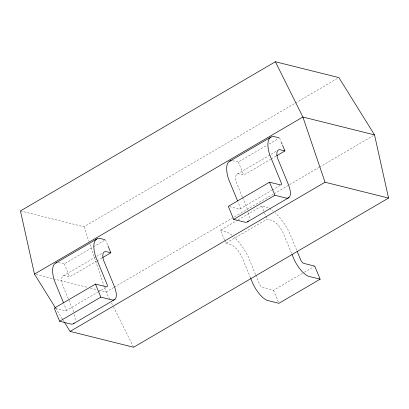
<?xml version="1.0" encoding="UTF-8"?>
<svg xmlns="http://www.w3.org/2000/svg" width="409" height="409" viewBox="0 0 409 409"><rect width="100%" height="100%" fill="white"/><g stroke="black" fill="none" stroke-linecap="round" stroke-linejoin="round"><path stroke-width="0.31" stroke-dasharray="2.04 1.53" d="M20.45 210.937L83.968 226.775L294.848 103.37M295.4 103.048L337.793 78.237M58.4 262.532L64.249 263.866L92.833 247.138M93.385 246.816L104.377 240.385M232.465 160.671L238.314 162.005L266.898 145.277M269.096 143.988L278.442 138.523M63.211 275.957L96.192 256.658M96.739 256.336L102.235 253.12M237.271 174.096L276.847 150.936M73.661 311.99A18.64 7.04 59.7 0 0 73.088 310.446L62.219 284.076A15.608 5.895 59.7 0 1 65.312 275.84L69.632 276.919L96.565 261.157M97.112 260.835L102.061 257.941M242.317 196.862L236.279 182.215A15.608 5.895 59.7 0 1 239.377 173.978L243.692 175.057L270.63 159.295M271.177 158.973L276.126 156.074M65.823 310.86L97.705 292.2M98.252 291.883L105.946 287.379M239.884 208.999L271.765 190.338M272.317 190.016L280.012 185.517M113.825 287.461L106.11 291.975L98.963 290.191M114.377 287.138L273.667 193.917M274.219 193.595L318.862 167.47M319.414 167.148L373.427 135.537M224.464 239.843L220.487 230.195L237.527 220.221M238.074 219.899L261.714 206.07L267.675 207.68A30.532 11.534 59.7 0 1 268.544 208.074M224.694 240.41L225.865 243.243L267.092 219.122L271.407 220.195A15.608 5.895 59.7 0 1 282.777 232.041L291.714 253.718M255.737 274.981L259.618 284.321A3.707 1.401 59.7 0 0 262.261 287.399L273.529 290.262L303.764 272.568M304.311 272.246L314.756 266.136M229.505 206.642L239.531 209.096A3.707 1.401 59.7 0 0 239.95 206.78L238.053 202.102M220.487 230.195L226.448 231.806A30.532 11.534 59.7 0 1 231.99 235.272M225.865 243.243L230.185 244.321A15.608 5.895 59.7 0 1 241.555 256.167L250.492 277.844M36.207 274.541L87.863 287.425M90.333 288.038L96.498 289.577M55.44 308.509L65.471 310.958A3.707 1.401 59.7 0 0 65.885 308.642L63.988 303.964M55.65 308.161L62.71 319.516M63.042 320.053L64.055 321.678M109.796 299.383L106.11 291.975L104.469 287.144M111.499 302.803L113.201 306.218M113.482 306.791L133.625 347.246M279.541 137.879L281.177 141.851M296.724 250.277L289.066 231.698L286.627 227.419A30.532 11.534 59.7 0 0 275.18 212.854M261.714 206.07L264.286 212.312M264.521 212.879L267.092 219.122M238.314 162.005L243.692 175.057M242.563 197.45L247.148 208.58A18.64 7.04 59.7 0 1 247.726 210.129M273.529 290.262L278.442 302.174M255.497 274.403L247.844 255.824L245.4 251.545A30.532 11.534 59.7 0 0 233.958 236.98M105.476 239.74L107.818 245.415M64.249 263.866L69.632 276.919M83.968 226.775L88.891 241.264M89.914 244.285L104.264 286.54M248.483 212.614A18.64 7.04 59.7 0 1 248.728 220.241M74.418 314.475A18.64 7.04 59.7 0 1 74.98 320.968M269.439 208.544A30.532 11.534 59.7 0 1 273.217 211.146"/><path stroke-width="0.61" d="M64.392 322.215L70.103 331.408L133.625 347.246L388.55 198.063L374.532 134.893L338.897 77.592L275.375 61.754L20.45 210.937L34.468 274.107L55.312 307.624M34.468 274.107L302.89 117.025L374.532 134.893M55.808 263.002L97.035 238.876M229.873 161.141L271.101 137.015M102.613 257.619L110.854 252.793L108.048 245.983M276.673 155.752L284.92 150.931L282.578 145.256M104.914 239.602L99.627 238.406A30.532 11.534 59.7 0 0 94.469 252.133L95.404 256.039L107.112 284.516A3.707 1.401 59.7 0 1 106.693 286.837L95.466 284.081L54.244 308.207L59.622 321.259L70.645 324.01A18.64 7.04 59.7 0 0 74.172 323.003M278.974 137.736L273.687 136.545A30.532 11.534 59.7 0 0 268.529 150.272L269.465 154.178L281.177 182.654A3.707 1.401 59.7 0 1 280.758 184.97L269.531 182.22L228.304 206.346L233.682 219.398L244.705 222.143A18.64 7.04 59.7 0 0 248.237 221.141M59.622 321.259L100.844 297.133L111.867 299.884A18.64 7.04 59.7 0 0 114.31 286.32L103.441 259.95A15.608 5.895 59.7 0 1 106.539 251.714L110.854 252.793M233.682 219.398L274.909 195.272L285.932 198.022A18.64 7.04 59.7 0 0 288.376 184.459L277.506 158.089A15.608 5.895 59.7 0 1 280.6 149.852L284.92 150.931M73.513 323.652L114.74 299.526M247.578 221.79L288.8 197.665M70.103 331.408L325.032 182.225L388.55 198.063M297.2 251.438L300.84 260.196A3.707 1.401 59.7 0 0 303.483 263.278L314.756 266.136L320.135 279.189L278.907 303.309L267.89 300.564A18.64 7.04 59.7 0 1 252.419 282.532L250.732 278.432M320.135 279.189L309.112 276.438A18.64 7.04 59.7 0 1 293.647 258.406L291.954 254.306M275.375 61.754L302.89 117.025L325.032 182.225M281.412 142.419L282.113 144.121M269.531 182.22L274.909 195.272M237.573 200.942L228.242 178.304L227.307 174.398A30.532 11.534 59.7 0 1 231.085 160.747M95.466 284.081L100.844 297.133M63.507 302.803L54.177 280.165L53.242 276.259A30.532 11.534 59.7 0 1 57.025 262.609"/></g></svg>
